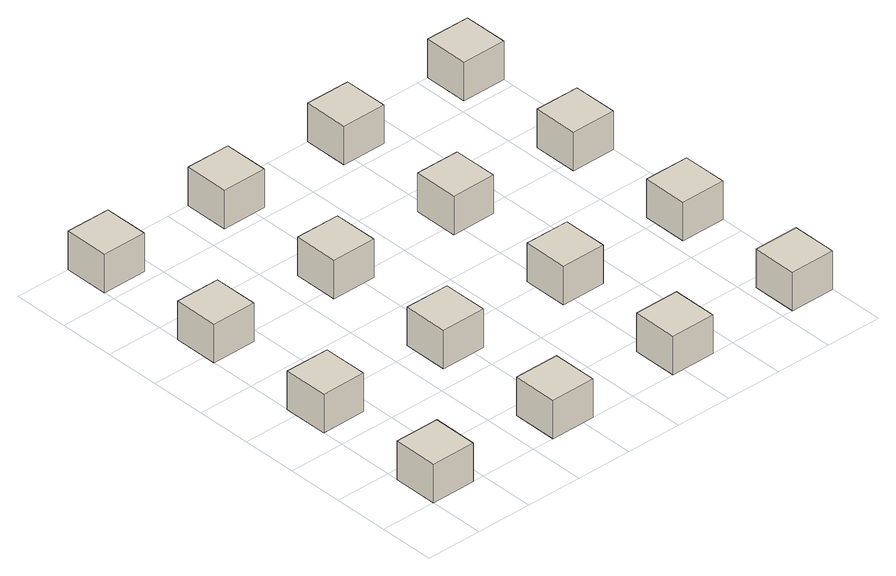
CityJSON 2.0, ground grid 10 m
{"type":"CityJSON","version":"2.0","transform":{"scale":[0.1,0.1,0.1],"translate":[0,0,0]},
"CityObjects":{
"building1":{"type":"Building","attributes":{"name":"SimpleDistrict_16","standard_storey_height":"3","_count":"16","function":"1000","yearOfConstruction":1980,"measuredHeight":7,"storeysAboveGround":2,"storeyHeightsAboveGround":3.5},"geometry":[{"type":"Solid","lod":"1","boundaries":[[[[0,1,2,3]],[[4,5,1,0]],[[6,7,5,4]],[[3,2,7,6]],[[2,1,5,7]],[[6,4,0,3]]]]}]},
"building2":{"type":"Building","attributes":{"name":"SimpleDistrict_10","standard_storey_height":"3","_count":"10","function":"1000","yearOfConstruction":1980,"measuredHeight":7,"storeysAboveGround":2,"storeyHeightsAboveGround":3.5},"geometry":[{"type":"Solid","lod":"1","boundaries":[[[[8,9,10,11]],[[12,13,14,15]],[[10,9,14,13]],[[12,15,8,11]],[[15,14,9,8]],[[11,10,13,12]]]]}]},
"building3":{"type":"Building","attributes":{"name":"SimpleDistrict_5","standard_storey_height":"3","_count":"5","function":"1000","yearOfConstruction":1980,"measuredHeight":7,"storeysAboveGround":2,"storeyHeightsAboveGround":3.5},"geometry":[{"type":"Solid","lod":"1","boundaries":[[[[16,17,18,19]],[[20,21,22,23]],[[18,17,22,21]],[[20,23,16,19]],[[23,22,17,16]],[[19,18,21,20]]]]}]},
"building4":{"type":"Building","attributes":{"name":"SimpleDistrict_2","standard_storey_height":"3","_count":"2","function":"1000","yearOfConstruction":1980,"measuredHeight":7,"storeysAboveGround":2,"storeyHeightsAboveGround":3.5},"geometry":[{"type":"Solid","lod":"1","boundaries":[[[[24,25,26,27]],[[28,29,30,31]],[[26,25,30,29]],[[28,31,24,27]],[[31,30,25,24]],[[27,26,29,28]]]]}]},
"building5":{"type":"Building","attributes":{"name":"SimpleDistrict_15","standard_storey_height":"3","_count":"15","function":"1000","yearOfConstruction":1980,"measuredHeight":7,"storeysAboveGround":2,"storeyHeightsAboveGround":3.5},"geometry":[{"type":"Solid","lod":"1","boundaries":[[[[32,33,34,35]],[[36,37,38,39]],[[37,34,33,38]],[[39,32,35,36]],[[35,34,37,36]],[[39,38,33,32]]]]}]},
"building6":{"type":"Building","attributes":{"name":"SimpleDistrict_11","standard_storey_height":"3","_count":"11","function":"1000","yearOfConstruction":1980,"measuredHeight":7,"storeysAboveGround":2,"storeyHeightsAboveGround":3.5},"geometry":[{"type":"Solid","lod":"1","boundaries":[[[[40,41,42,43]],[[44,45,46,47]],[[46,41,40,47]],[[44,43,42,45]],[[45,42,41,46]],[[47,40,43,44]]]]}]},
"building7":{"type":"Building","attributes":{"name":"SimpleDistrict_6","standard_storey_height":"3","_count":"6","function":"1000","yearOfConstruction":1980,"measuredHeight":7,"storeysAboveGround":2,"storeyHeightsAboveGround":3.5},"geometry":[{"type":"Solid","lod":"1","boundaries":[[[[48,49,50,51]],[[52,53,54,55]],[[54,49,48,55]],[[52,51,50,53]],[[53,50,49,54]],[[55,48,51,52]]]]}]},
"building8":{"type":"Building","attributes":{"name":"SimpleDistrict_3","standard_storey_height":"3","_count":"3","function":"1000","yearOfConstruction":1980,"measuredHeight":7,"storeysAboveGround":2,"storeyHeightsAboveGround":3.5},"geometry":[{"type":"Solid","lod":"1","boundaries":[[[[56,57,58,59]],[[60,61,62,63]],[[62,57,56,63]],[[60,59,58,61]],[[61,58,57,62]],[[63,56,59,60]]]]}]},
"building9":{"type":"Building","attributes":{"name":"SimpleDistrict_14","standard_storey_height":"3","_count":"14","function":"1000","yearOfConstruction":1980,"measuredHeight":7,"storeysAboveGround":2,"storeyHeightsAboveGround":3.5},"geometry":[{"type":"Solid","lod":"1","boundaries":[[[[64,65,66,67]],[[68,69,70,71]],[[69,66,65,70]],[[71,64,67,68]],[[67,66,69,68]],[[71,70,65,64]]]]}]},
"building10":{"type":"Building","attributes":{"name":"SimpleDistrict_9","standard_storey_height":"3","_count":"9","function":"1000","yearOfConstruction":1980,"measuredHeight":7,"storeysAboveGround":2,"storeyHeightsAboveGround":3.5},"geometry":[{"type":"Solid","lod":"1","boundaries":[[[[72,73,74,75]],[[76,77,78,79]],[[78,73,72,79]],[[76,75,74,77]],[[77,74,73,78]],[[79,72,75,76]]]]}]},
"building11":{"type":"Building","attributes":{"name":"SimpleDistrict_8","standard_storey_height":"3","_count":"8","function":"1000","yearOfConstruction":1980,"measuredHeight":7,"storeysAboveGround":2,"storeyHeightsAboveGround":3.5},"geometry":[{"type":"Solid","lod":"1","boundaries":[[[[80,81,82,83]],[[84,85,86,87]],[[86,81,80,87]],[[84,83,82,85]],[[85,82,81,86]],[[87,80,83,84]]]]}]},
"building12":{"type":"Building","attributes":{"name":"SimpleDistrict_1","standard_storey_height":"3","_count":"1","function":"1000","yearOfConstruction":1980,"measuredHeight":7,"storeysAboveGround":2,"storeyHeightsAboveGround":3.5},"geometry":[{"type":"Solid","lod":"1","boundaries":[[[[88,89,90,91]],[[92,93,94,95]],[[94,89,88,95]],[[92,91,90,93]],[[93,90,89,94]],[[95,88,91,92]]]]}]},
"building13":{"type":"Building","attributes":{"name":"SimpleDistrict_13","standard_storey_height":"3","_count":"13","function":"1000","yearOfConstruction":1980,"measuredHeight":7,"storeysAboveGround":2,"storeyHeightsAboveGround":3.5},"geometry":[{"type":"Solid","lod":"1","boundaries":[[[[96,97,98,99]],[[100,101,102,103]],[[101,98,97,102]],[[103,96,99,100]],[[99,98,101,100]],[[103,102,97,96]]]]}]},
"building14":{"type":"Building","attributes":{"name":"SimpleDistrict_12","standard_storey_height":"3","_count":"12","function":"1000","yearOfConstruction":1980,"measuredHeight":7,"storeysAboveGround":2,"storeyHeightsAboveGround":3.5},"geometry":[{"type":"Solid","lod":"1","boundaries":[[[[104,105,106,107]],[[108,109,110,111]],[[110,105,104,111]],[[108,107,106,109]],[[109,106,105,110]],[[111,104,107,108]]]]}]},
"building15":{"type":"Building","attributes":{"name":"SimpleDistrict_7","standard_storey_height":"3","_count":"7","function":"1000","yearOfConstruction":1980,"measuredHeight":7,"storeysAboveGround":2,"storeyHeightsAboveGround":3.5},"geometry":[{"type":"Solid","lod":"1","boundaries":[[[[112,113,114,115]],[[116,117,118,119]],[[118,113,112,119]],[[116,115,114,117]],[[117,114,113,118]],[[119,112,115,116]]]]}]},
"building16":{"type":"Building","attributes":{"name":"SimpleDistrict_4","standard_storey_height":"3","_count":"4","function":"1000","yearOfConstruction":1980,"measuredHeight":7,"storeysAboveGround":2,"storeyHeightsAboveGround":3.5},"geometry":[{"type":"Solid","lod":"1","boundaries":[[[[120,121,122,123]],[[124,125,126,127]],[[126,121,120,127]],[[124,123,122,125]],[[125,122,121,126]],[[127,120,123,124]]]]}]}
},
"vertices":[
[80,80,0],[80,80,70],[80,0,70],[80,0,0],[0,80,0],[0,80,70],[0,0,0],[0,0,70],
[80,320,0],[80,320,70],[80,240,70],[80,240,0],[0,240,0],[0,240,70],[0,320,70],[0,320,0],
[80,560,0],[80,560,70],[80,480,70],[80,480,0],[0,480,0],[0,480,70],[0,560,70],[0,560,0],
[80,800,0],[80,800,70],[80,720,70],[80,720,0],[0,720,0],[0,720,70],[0,800,70],[0,800,0],
[240,80,0],[240,80,70],[320,80,70],[320,80,0],[320,0,0],[320,0,70],[240,0,70],[240,0,0],
[320,240,70],[320,320,70],[240,320,70],[240,240,70],[240,240,0],[240,320,0],[320,320,0],[320,240,0],
[320,480,70],[320,560,70],[240,560,70],[240,480,70],[240,480,0],[240,560,0],[320,560,0],[320,480,0],
[320,720,70],[320,800,70],[240,800,70],[240,720,70],[240,720,0],[240,800,0],[320,800,0],[320,720,0],
[480,80,0],[480,80,70],[560,80,70],[560,80,0],[560,0,0],[560,0,70],[480,0,70],[480,0,0],
[560,240,70],[560,320,70],[480,320,70],[480,240,70],[480,240,0],[480,320,0],[560,320,0],[560,240,0],
[560,480,70],[560,560,70],[480,560,70],[480,480,70],[480,480,0],[480,560,0],[560,560,0],[560,480,0],
[560,720,70],[560,800,70],[480,800,70],[480,720,70],[480,720,0],[480,800,0],[560,800,0],[560,720,0],
[720,80,0],[720,80,70],[800,80,70],[800,80,0],[800,0,0],[800,0,70],[720,0,70],[720,0,0],
[800,240,70],[800,320,70],[720,320,70],[720,240,70],[720,240,0],[720,320,0],[800,320,0],[800,240,0],
[800,480,70],[800,560,70],[720,560,70],[720,480,70],[720,480,0],[720,560,0],[800,560,0],[800,480,0],
[800,720,70],[800,800,70],[720,800,70],[720,720,70],[720,720,0],[720,800,0],[800,800,0],[800,720,0]
]}
